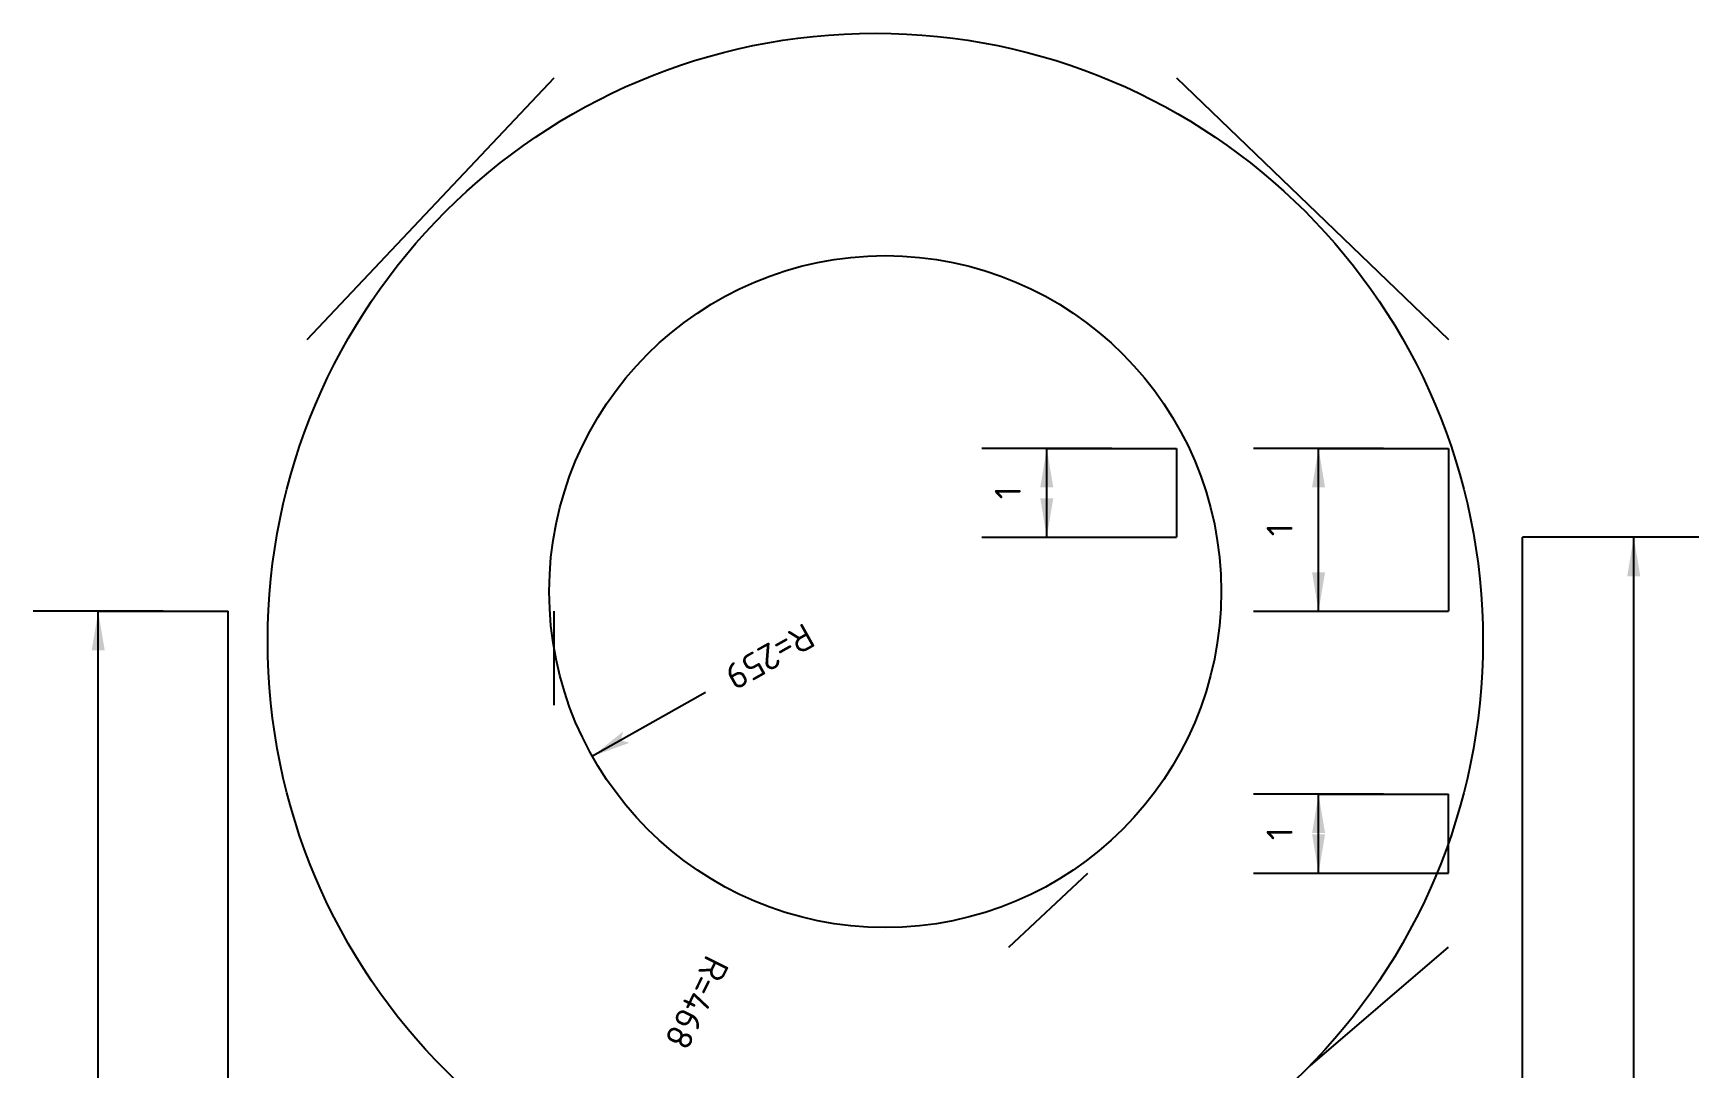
# Model space of a CAD drawing. Extents: x -1.5 to 11.3, y -1.3 to 14.8.
# Drawn here: x -1.5 to 11.32, y 6.8 to 14.76 of the extents above; entities that cross this region are included whole.
import ezdxf
from ezdxf.enums import TextEntityAlignment as Align

# ---------------------------------------------------------------- set-up
doc = ezdxf.new("R2010")
doc.units = 0
doc.layers.add('DIMENSIONS', color=1, linetype='CONTINUOUS')
doc.styles.add('ISOCPEUR', font='isocpeur.ttf')

# ---------------------------------------------------------------- blocks, each defined once
blk = doc.blocks.new('DIMTICK_ARROW')
at = {"color": 5}
blk.add_line((0, 0.5), (0, -0.5), dxfattribs=at)
at = {"color": 7}
blk.add_solid([(0, 0), (0.3, 0.05), (0.3, -0.05)], dxfattribs=at)
blk = doc.blocks.new('DIMTICK_RADIUS')
at = {"color": 7}
blk.add_solid([(0, 0), (0.3, 0.05), (0.3, -0.05), (0.25, 0)], dxfattribs=at)

msp = doc.modelspace()

# ---------------------------------------------------------------- linework, layer by layer
at = {"color": 3}
for p, q in [((0.609, 12.402), (2.511, 14.418)), ((7.304, 14.418), (9.397, 12.402)), ((7.304, 11.565), (7.304, 10.88)), ((7.304, 11.565), (7.304, 10.88)), ((9.397, 11.565), (9.397, 10.31)), ((9.397, 11.565), (9.397, 10.31)), ((9.967, 1.103), (9.967, 10.88)), ((9.967, 1.103), (9.967, 10.88)), ((0, 0), (0, 10.31)), ((0, 0), (0, 10.31)), ((2.511, 9.587), (2.511, 10.31)), ((2.511, 9.587), (2.511, 10.31)), ((9.397, 8.293), (9.397, 8.902)), ((9.397, 8.293), (9.397, 8.902)), ((6.011, 7.723), (6.62, 8.293)), ((8.332, 6.81), (9.397, 7.723))]:
    msp.add_line(p, q, dxfattribs=at)
for centre, radius in [((4.984, 10.082), 4.679), ((5.06, 10.462), 2.587)]:
    msp.add_circle(centre, radius, dxfattribs=at)
at = {"layer": 'DIMENSIONS', "color": 7}
for p, q in [((6.304, 10.88), (6.304, 11.565)), ((6.304, 10.88), (6.304, 11.565)), ((6.304, 10.88), (6.304, 11.565)), ((6.304, 10.88), (6.304, 11.565)), ((6.304, 10.88), (6.304, 11.565)), ((6.304, 10.88), (6.304, 11.565)), ((6.304, 10.88), (6.304, 11.565)), ((6.304, 10.88), (6.304, 11.565)), ((6.304, 10.88), (6.304, 11.565)), ((6.304, 10.88), (6.304, 11.565)), ((6.304, 10.88), (6.304, 11.565)), ((6.304, 10.88), (6.304, 11.565)), ((6.304, 10.88), (6.304, 11.565)), ((6.304, 10.88), (6.304, 11.565)), ((6.304, 10.88), (6.304, 11.565)), ((6.304, 10.88), (6.304, 11.565)), ((6.304, 10.88), (6.304, 11.565)), ((6.304, 10.88), (6.304, 11.565)), ((6.304, 10.88), (6.304, 11.565)), ((6.304, 10.88), (6.304, 11.565)), ((6.304, 10.88), (6.304, 11.565)), ((6.304, 10.88), (6.304, 11.565)), ((6.304, 10.88), (6.304, 11.565)), ((6.304, 10.88), (6.304, 11.565)), ((6.304, 10.88), (6.304, 11.565)), ((6.304, 10.88), (6.304, 11.565)), ((8.397, 10.31), (8.397, 11.565)), ((8.397, 10.31), (8.397, 11.565)), ((8.397, 10.31), (8.397, 11.565)), ((8.397, 10.31), (8.397, 11.565)), ((8.397, 10.31), (8.397, 11.565)), ((8.397, 10.31), (8.397, 11.565)), ((8.397, 10.31), (8.397, 11.565)), ((8.397, 10.31), (8.397, 11.565)), ((8.397, 10.31), (8.397, 11.565)), ((8.397, 10.31), (8.397, 11.565)), ((8.397, 10.31), (8.397, 11.565)), ((8.397, 10.31), (8.397, 11.565)), ((8.397, 10.31), (8.397, 11.565)), ((8.397, 10.31), (8.397, 11.565)), ((8.397, 10.31), (8.397, 11.565)), ((8.397, 10.31), (8.397, 11.565)), ((8.397, 10.31), (8.397, 11.565)), ((8.397, 10.31), (8.397, 11.565)), ((8.397, 10.31), (8.397, 11.565)), ((8.397, 10.31), (8.397, 11.565)), ((8.397, 10.31), (8.397, 11.565)), ((8.397, 10.31), (8.397, 11.565)), ((8.397, 10.31), (8.397, 11.565)), ((10.824, 1.103), (10.824, 10.88)), ((10.824, 1.103), (10.824, 10.88)), ((10.824, 1.103), (10.824, 10.88)), ((10.824, 1.103), (10.824, 10.88)), ((10.824, 1.103), (10.824, 10.88)), ((10.824, 1.103), (10.824, 10.88)), ((10.824, 1.103), (10.824, 10.88)), ((10.824, 1.103), (10.824, 10.88)), ((10.824, 1.103), (10.824, 10.88)), ((10.824, 1.103), (10.824, 10.88)), ((10.824, 1.103), (10.824, 10.88)), ((10.824, 1.103), (10.824, 10.88)), ((10.824, 1.103), (10.824, 10.88)), ((10.824, 1.103), (10.824, 10.88)), ((10.824, 1.103), (10.824, 10.88)), ((10.824, 1.103), (10.824, 10.88)), ((10.824, 1.103), (10.824, 10.88)), ((10.824, 1.103), (10.824, 10.88)), ((10.824, 1.103), (10.824, 10.88)), ((10.824, 1.103), (10.824, 10.88)), ((-1, 0), (-1, 10.31)), ((-1, 0), (-1, 10.31)), ((-1, 0), (-1, 10.31)), ((-1, 0), (-1, 10.31)), ((-1, 0), (-1, 10.31)), ((-1, 0), (-1, 10.31)), ((-1, 0), (-1, 10.31)), ((-1, 0), (-1, 10.31)), ((-1, 0), (-1, 10.31)), ((-1, 0), (-1, 10.31)), ((-1, 0), (-1, 10.31)), ((-1, 0), (-1, 10.31)), ((-1, 0), (-1, 10.31)), ((-1, 0), (-1, 10.31)), ((-1, 0), (-1, 10.31)), ((-1, 0), (-1, 10.31)), ((-1, 0), (-1, 10.31)), ((-1, 0), (-1, 10.31)), ((-1, 0), (-1, 10.31)), ((3.677, 9.684), (2.805, 9.194)), ((8.397, 8.293), (8.397, 8.902)), ((8.397, 8.293), (8.397, 8.902)), ((8.397, 8.293), (8.397, 8.902)), ((8.397, 8.293), (8.397, 8.902)), ((8.397, 8.293), (8.397, 8.902)), ((8.397, 8.293), (8.397, 8.902)), ((8.397, 8.293), (8.397, 8.902)), ((8.397, 8.293), (8.397, 8.902)), ((8.397, 8.293), (8.397, 8.902)), ((8.397, 8.293), (8.397, 8.902)), ((8.397, 8.293), (8.397, 8.902)), ((8.397, 8.293), (8.397, 8.902)), ((8.397, 8.293), (8.397, 8.902)), ((8.397, 8.293), (8.397, 8.902)), ((8.397, 8.293), (8.397, 8.902)), ((8.397, 8.293), (8.397, 8.902)), ((8.397, 8.293), (8.397, 8.902)), ((8.397, 8.293), (8.397, 8.902)), ((8.397, 8.293), (8.397, 8.902)), ((8.397, 8.293), (8.397, 8.902)), ((8.397, 8.293), (8.397, 8.902)), ((8.397, 8.293), (8.397, 8.902)), ((8.397, 8.293), (8.397, 8.902)), ((8.397, 8.293), (8.397, 8.902)), ((8.397, 8.293), (8.397, 8.902)), ((8.397, 8.293), (8.397, 8.902)), ((8.397, 8.293), (8.397, 8.902))]:
    msp.add_line(p, q, dxfattribs=at)
at = {"layer": 'DIMENSIONS', "color": 5}
for p, q in [((6.304, 11.565), (7.304, 11.565)), ((6.304, 11.565), (7.304, 11.565)), ((6.304, 11.565), (7.304, 11.565)), ((6.304, 11.565), (7.304, 11.565)), ((6.304, 11.565), (7.304, 11.565)), ((6.304, 11.565), (7.304, 11.565)), ((6.304, 11.565), (7.304, 11.565)), ((6.304, 11.565), (7.304, 11.565)), ((6.304, 11.565), (7.304, 11.565)), ((6.304, 11.565), (7.304, 11.565)), ((6.304, 11.565), (7.304, 11.565)), ((6.304, 11.565), (7.304, 11.565)), ((6.304, 11.565), (7.304, 11.565)), ((6.304, 11.565), (7.304, 11.565)), ((6.304, 11.565), (7.304, 11.565)), ((6.304, 11.565), (7.304, 11.565)), ((6.304, 11.565), (7.304, 11.565)), ((6.304, 11.565), (7.304, 11.565)), ((6.304, 11.565), (7.304, 11.565)), ((6.304, 11.565), (7.304, 11.565)), ((6.304, 11.565), (7.304, 11.565)), ((6.304, 11.565), (7.304, 11.565)), ((6.304, 11.565), (7.304, 11.565)), ((6.304, 11.565), (7.304, 11.565)), ((6.304, 11.565), (7.304, 11.565)), ((6.304, 11.565), (7.304, 11.565)), ((8.397, 11.565), (9.397, 11.565)), ((8.397, 11.565), (9.397, 11.565)), ((8.397, 11.565), (9.397, 11.565)), ((8.397, 11.565), (9.397, 11.565)), ((8.397, 11.565), (9.397, 11.565)), ((8.397, 11.565), (9.397, 11.565)), ((8.397, 11.565), (9.397, 11.565)), ((8.397, 11.565), (9.397, 11.565)), ((8.397, 11.565), (9.397, 11.565)), ((8.397, 11.565), (9.397, 11.565)), ((8.397, 11.565), (9.397, 11.565)), ((8.397, 11.565), (9.397, 11.565)), ((8.397, 11.565), (9.397, 11.565)), ((8.397, 11.565), (9.397, 11.565)), ((8.397, 11.565), (9.397, 11.565)), ((8.397, 11.565), (9.397, 11.565)), ((8.397, 11.565), (9.397, 11.565)), ((8.397, 11.565), (9.397, 11.565)), ((8.397, 11.565), (9.397, 11.565)), ((8.397, 11.565), (9.397, 11.565)), ((8.397, 11.565), (9.397, 11.565)), ((8.397, 11.565), (9.397, 11.565)), ((8.397, 11.565), (9.397, 11.565)), ((6.304, 10.88), (7.304, 10.88)), ((6.304, 10.88), (7.304, 10.88)), ((6.304, 10.88), (7.304, 10.88)), ((6.304, 10.88), (7.304, 10.88)), ((6.304, 10.88), (7.304, 10.88)), ((6.304, 10.88), (7.304, 10.88)), ((6.304, 10.88), (7.304, 10.88)), ((6.304, 10.88), (7.304, 10.88)), ((6.304, 10.88), (7.304, 10.88)), ((6.304, 10.88), (7.304, 10.88)), ((6.304, 10.88), (7.304, 10.88)), ((6.304, 10.88), (7.304, 10.88)), ((6.304, 10.88), (7.304, 10.88)), ((6.304, 10.88), (7.304, 10.88)), ((6.304, 10.88), (7.304, 10.88)), ((6.304, 10.88), (7.304, 10.88)), ((6.304, 10.88), (7.304, 10.88)), ((6.304, 10.88), (7.304, 10.88)), ((6.304, 10.88), (7.304, 10.88)), ((6.304, 10.88), (7.304, 10.88)), ((6.304, 10.88), (7.304, 10.88)), ((6.304, 10.88), (7.304, 10.88)), ((6.304, 10.88), (7.304, 10.88)), ((6.304, 10.88), (7.304, 10.88)), ((6.304, 10.88), (7.304, 10.88)), ((6.304, 10.88), (7.304, 10.88)), ((10.824, 10.88), (9.967, 10.88)), ((10.824, 10.88), (9.967, 10.88)), ((10.824, 10.88), (9.967, 10.88)), ((10.824, 10.88), (9.967, 10.88)), ((10.824, 10.88), (9.967, 10.88)), ((10.824, 10.88), (9.967, 10.88)), ((10.824, 10.88), (9.967, 10.88)), ((10.824, 10.88), (9.967, 10.88)), ((10.824, 10.88), (9.967, 10.88)), ((10.824, 10.88), (9.967, 10.88)), ((10.824, 10.88), (9.967, 10.88)), ((10.824, 10.88), (9.967, 10.88)), ((10.824, 10.88), (9.967, 10.88)), ((10.824, 10.88), (9.967, 10.88)), ((10.824, 10.88), (9.967, 10.88)), ((10.824, 10.88), (9.967, 10.88)), ((10.824, 10.88), (9.967, 10.88)), ((10.824, 10.88), (9.967, 10.88)), ((10.824, 10.88), (9.967, 10.88)), ((10.824, 10.88), (9.967, 10.88)), ((-1, 10.31), (0, 10.31)), ((-1, 10.31), (0, 10.31)), ((-1, 10.31), (0, 10.31)), ((-1, 10.31), (0, 10.31)), ((-1, 10.31), (0, 10.31)), ((-1, 10.31), (0, 10.31)), ((-1, 10.31), (0, 10.31)), ((-1, 10.31), (0, 10.31)), ((-1, 10.31), (0, 10.31)), ((-1, 10.31), (0, 10.31)), ((-1, 10.31), (0, 10.31)), ((-1, 10.31), (0, 10.31)), ((-1, 10.31), (0, 10.31)), ((-1, 10.31), (0, 10.31)), ((-1, 10.31), (0, 10.31)), ((-1, 10.31), (0, 10.31)), ((-1, 10.31), (0, 10.31)), ((-1, 10.31), (0, 10.31)), ((-1, 10.31), (0, 10.31)), ((8.397, 10.31), (9.397, 10.31)), ((8.397, 10.31), (9.397, 10.31)), ((8.397, 10.31), (9.397, 10.31)), ((8.397, 10.31), (9.397, 10.31)), ((8.397, 10.31), (9.397, 10.31)), ((8.397, 10.31), (9.397, 10.31)), ((8.397, 10.31), (9.397, 10.31)), ((8.397, 10.31), (9.397, 10.31)), ((8.397, 10.31), (9.397, 10.31)), ((8.397, 10.31), (9.397, 10.31)), ((8.397, 10.31), (9.397, 10.31)), ((8.397, 10.31), (9.397, 10.31)), ((8.397, 10.31), (9.397, 10.31)), ((8.397, 10.31), (9.397, 10.31)), ((8.397, 10.31), (9.397, 10.31)), ((8.397, 10.31), (9.397, 10.31)), ((8.397, 10.31), (9.397, 10.31)), ((8.397, 10.31), (9.397, 10.31)), ((8.397, 10.31), (9.397, 10.31)), ((8.397, 10.31), (9.397, 10.31)), ((8.397, 10.31), (9.397, 10.31)), ((8.397, 10.31), (9.397, 10.31)), ((8.397, 10.31), (9.397, 10.31)), ((8.397, 8.902), (9.397, 8.902)), ((8.397, 8.902), (9.397, 8.902)), ((8.397, 8.902), (9.397, 8.902)), ((8.397, 8.902), (9.397, 8.902)), ((8.397, 8.902), (9.397, 8.902)), ((8.397, 8.902), (9.397, 8.902)), ((8.397, 8.902), (9.397, 8.902)), ((8.397, 8.902), (9.397, 8.902)), ((8.397, 8.902), (9.397, 8.902)), ((8.397, 8.902), (9.397, 8.902)), ((8.397, 8.902), (9.397, 8.902)), ((8.397, 8.902), (9.397, 8.902)), ((8.397, 8.902), (9.397, 8.902)), ((8.397, 8.902), (9.397, 8.902)), ((8.397, 8.902), (9.397, 8.902)), ((8.397, 8.902), (9.397, 8.902)), ((8.397, 8.902), (9.397, 8.902)), ((8.397, 8.902), (9.397, 8.902)), ((8.397, 8.902), (9.397, 8.902)), ((8.397, 8.902), (9.397, 8.902)), ((8.397, 8.902), (9.397, 8.902)), ((8.397, 8.902), (9.397, 8.902)), ((8.397, 8.902), (9.397, 8.902)), ((8.397, 8.902), (9.397, 8.902)), ((8.397, 8.902), (9.397, 8.902)), ((8.397, 8.902), (9.397, 8.902)), ((8.397, 8.902), (9.397, 8.902)), ((8.397, 8.293), (9.397, 8.293)), ((8.397, 8.293), (9.397, 8.293)), ((8.397, 8.293), (9.397, 8.293)), ((8.397, 8.293), (9.397, 8.293)), ((8.397, 8.293), (9.397, 8.293)), ((8.397, 8.293), (9.397, 8.293)), ((8.397, 8.293), (9.397, 8.293)), ((8.397, 8.293), (9.397, 8.293)), ((8.397, 8.293), (9.397, 8.293)), ((8.397, 8.293), (9.397, 8.293)), ((8.397, 8.293), (9.397, 8.293)), ((8.397, 8.293), (9.397, 8.293)), ((8.397, 8.293), (9.397, 8.293)), ((8.397, 8.293), (9.397, 8.293)), ((8.397, 8.293), (9.397, 8.293)), ((8.397, 8.293), (9.397, 8.293)), ((8.397, 8.293), (9.397, 8.293)), ((8.397, 8.293), (9.397, 8.293)), ((8.397, 8.293), (9.397, 8.293)), ((8.397, 8.293), (9.397, 8.293)), ((8.397, 8.293), (9.397, 8.293)), ((8.397, 8.293), (9.397, 8.293)), ((8.397, 8.293), (9.397, 8.293)), ((8.397, 8.293), (9.397, 8.293)), ((8.397, 8.293), (9.397, 8.293)), ((8.397, 8.293), (9.397, 8.293)), ((8.397, 8.293), (9.397, 8.293))]:
    msp.add_line(p, q, dxfattribs=at)

# ---------------------------------------------------------------- block references
at = {"layer": 'DIMENSIONS'}
for name, p, rotation in [('DIMTICK_ARROW', (6.304, 11.565), 270), ('DIMTICK_ARROW', (6.304, 11.565), 270), ('DIMTICK_ARROW', (6.304, 11.565), 270), ('DIMTICK_ARROW', (6.304, 11.565), 270), ('DIMTICK_ARROW', (6.304, 11.565), 270), ('DIMTICK_ARROW', (6.304, 11.565), 270), ('DIMTICK_ARROW', (6.304, 11.565), 270), ('DIMTICK_ARROW', (6.304, 11.565), 270), ('DIMTICK_ARROW', (6.304, 11.565), 270), ('DIMTICK_ARROW', (6.304, 11.565), 270), ('DIMTICK_ARROW', (6.304, 11.565), 270), ('DIMTICK_ARROW', (6.304, 11.565), 270), ('DIMTICK_ARROW', (6.304, 11.565), 270), ('DIMTICK_ARROW', (6.304, 11.565), 270), ('DIMTICK_ARROW', (6.304, 11.565), 270), ('DIMTICK_ARROW', (6.304, 11.565), 270), ('DIMTICK_ARROW', (6.304, 11.565), 270), ('DIMTICK_ARROW', (6.304, 11.565), 270), ('DIMTICK_ARROW', (6.304, 11.565), 270), ('DIMTICK_ARROW', (6.304, 11.565), 270), ('DIMTICK_ARROW', (6.304, 11.565), 270), ('DIMTICK_ARROW', (6.304, 11.565), 270), ('DIMTICK_ARROW', (6.304, 11.565), 270), ('DIMTICK_ARROW', (6.304, 11.565), 270), ('DIMTICK_ARROW', (6.304, 11.565), 270), ('DIMTICK_ARROW', (6.304, 11.565), 270), ('DIMTICK_ARROW', (8.397, 11.565), 270), ('DIMTICK_ARROW', (8.397, 11.565), 270), ('DIMTICK_ARROW', (8.397, 11.565), 270), ('DIMTICK_ARROW', (8.397, 11.565), 270), ('DIMTICK_ARROW', (8.397, 11.565), 270), ('DIMTICK_ARROW', (8.397, 11.565), 270), ('DIMTICK_ARROW', (8.397, 11.565), 270), ('DIMTICK_ARROW', (8.397, 11.565), 270), ('DIMTICK_ARROW', (8.397, 11.565), 270), ('DIMTICK_ARROW', (8.397, 11.565), 270), ('DIMTICK_ARROW', (8.397, 11.565), 270), ('DIMTICK_ARROW', (8.397, 11.565), 270), ('DIMTICK_ARROW', (8.397, 11.565), 270), ('DIMTICK_ARROW', (8.397, 11.565), 270), ('DIMTICK_ARROW', (8.397, 11.565), 270), ('DIMTICK_ARROW', (8.397, 11.565), 270), ('DIMTICK_ARROW', (8.397, 11.565), 270), ('DIMTICK_ARROW', (8.397, 11.565), 270), ('DIMTICK_ARROW', (8.397, 11.565), 270), ('DIMTICK_ARROW', (8.397, 11.565), 270), ('DIMTICK_ARROW', (8.397, 11.565), 270), ('DIMTICK_ARROW', (8.397, 11.565), 270), ('DIMTICK_ARROW', (8.397, 11.565), 270), ('DIMTICK_ARROW', (6.304, 10.88), 90), ('DIMTICK_ARROW', (6.304, 10.88), 90), ('DIMTICK_ARROW', (6.304, 10.88), 90), ('DIMTICK_ARROW', (6.304, 10.88), 90), ('DIMTICK_ARROW', (6.304, 10.88), 90), ('DIMTICK_ARROW', (6.304, 10.88), 90), ('DIMTICK_ARROW', (6.304, 10.88), 90), ('DIMTICK_ARROW', (6.304, 10.88), 90), ('DIMTICK_ARROW', (6.304, 10.88), 90), ('DIMTICK_ARROW', (6.304, 10.88), 90), ('DIMTICK_ARROW', (6.304, 10.88), 90), ('DIMTICK_ARROW', (6.304, 10.88), 90), ('DIMTICK_ARROW', (6.304, 10.88), 90), ('DIMTICK_ARROW', (6.304, 10.88), 90), ('DIMTICK_ARROW', (6.304, 10.88), 90), ('DIMTICK_ARROW', (6.304, 10.88), 90), ('DIMTICK_ARROW', (6.304, 10.88), 90), ('DIMTICK_ARROW', (6.304, 10.88), 90), ('DIMTICK_ARROW', (6.304, 10.88), 90), ('DIMTICK_ARROW', (6.304, 10.88), 90), ('DIMTICK_ARROW', (6.304, 10.88), 90), ('DIMTICK_ARROW', (6.304, 10.88), 90), ('DIMTICK_ARROW', (6.304, 10.88), 90), ('DIMTICK_ARROW', (6.304, 10.88), 90), ('DIMTICK_ARROW', (6.304, 10.88), 90), ('DIMTICK_ARROW', (6.304, 10.88), 90), ('DIMTICK_ARROW', (10.824, 10.88), 270), ('DIMTICK_ARROW', (10.824, 10.88), 270), ('DIMTICK_ARROW', (10.824, 10.88), 270), ('DIMTICK_ARROW', (10.824, 10.88), 270), ('DIMTICK_ARROW', (10.824, 10.88), 270), ('DIMTICK_ARROW', (10.824, 10.88), 270), ('DIMTICK_ARROW', (10.824, 10.88), 270), ('DIMTICK_ARROW', (10.824, 10.88), 270), ('DIMTICK_ARROW', (10.824, 10.88), 270), ('DIMTICK_ARROW', (10.824, 10.88), 270), ('DIMTICK_ARROW', (10.824, 10.88), 270), ('DIMTICK_ARROW', (10.824, 10.88), 270), ('DIMTICK_ARROW', (10.824, 10.88), 270), ('DIMTICK_ARROW', (10.824, 10.88), 270), ('DIMTICK_ARROW', (10.824, 10.88), 270), ('DIMTICK_ARROW', (10.824, 10.88), 270), ('DIMTICK_ARROW', (10.824, 10.88), 270), ('DIMTICK_ARROW', (10.824, 10.88), 270), ('DIMTICK_ARROW', (10.824, 10.88), 270), ('DIMTICK_ARROW', (10.824, 10.88), 270), ('DIMTICK_ARROW', (8.397, 10.31), 90), ('DIMTICK_ARROW', (8.397, 10.31), 90), ('DIMTICK_ARROW', (8.397, 10.31), 90), ('DIMTICK_ARROW', (8.397, 10.31), 90), ('DIMTICK_ARROW', (8.397, 10.31), 90), ('DIMTICK_ARROW', (8.397, 10.31), 90), ('DIMTICK_ARROW', (8.397, 10.31), 90), ('DIMTICK_ARROW', (8.397, 10.31), 90), ('DIMTICK_ARROW', (8.397, 10.31), 90), ('DIMTICK_ARROW', (8.397, 10.31), 90), ('DIMTICK_ARROW', (8.397, 10.31), 90), ('DIMTICK_ARROW', (8.397, 10.31), 90), ('DIMTICK_ARROW', (8.397, 10.31), 90), ('DIMTICK_ARROW', (8.397, 10.31), 90), ('DIMTICK_ARROW', (8.397, 10.31), 90), ('DIMTICK_ARROW', (8.397, 10.31), 90), ('DIMTICK_ARROW', (8.397, 10.31), 90), ('DIMTICK_ARROW', (8.397, 10.31), 90), ('DIMTICK_ARROW', (8.397, 10.31), 90), ('DIMTICK_ARROW', (8.397, 10.31), 90), ('DIMTICK_ARROW', (8.397, 10.31), 90), ('DIMTICK_ARROW', (8.397, 10.31), 90), ('DIMTICK_ARROW', (8.397, 10.31), 90), ('DIMTICK_ARROW', (-1, 10.31), 270), ('DIMTICK_ARROW', (-1, 10.31), 270), ('DIMTICK_ARROW', (-1, 10.31), 270), ('DIMTICK_ARROW', (-1, 10.31), 270), ('DIMTICK_ARROW', (-1, 10.31), 270), ('DIMTICK_ARROW', (-1, 10.31), 270), ('DIMTICK_ARROW', (-1, 10.31), 270), ('DIMTICK_ARROW', (-1, 10.31), 270), ('DIMTICK_ARROW', (-1, 10.31), 270), ('DIMTICK_ARROW', (-1, 10.31), 270), ('DIMTICK_ARROW', (-1, 10.31), 270), ('DIMTICK_ARROW', (-1, 10.31), 270), ('DIMTICK_ARROW', (-1, 10.31), 270), ('DIMTICK_ARROW', (-1, 10.31), 270), ('DIMTICK_ARROW', (-1, 10.31), 270), ('DIMTICK_ARROW', (-1, 10.31), 270), ('DIMTICK_ARROW', (-1, 10.31), 270), ('DIMTICK_ARROW', (-1, 10.31), 270), ('DIMTICK_ARROW', (-1, 10.31), 270), ('DIMTICK_RADIUS', (2.805, 9.194), 29.357726045054285), ('DIMTICK_ARROW', (8.397, 8.902), 270), ('DIMTICK_ARROW', (8.397, 8.902), 270), ('DIMTICK_ARROW', (8.397, 8.902), 270), ('DIMTICK_ARROW', (8.397, 8.902), 270), ('DIMTICK_ARROW', (8.397, 8.902), 270), ('DIMTICK_ARROW', (8.397, 8.902), 270), ('DIMTICK_ARROW', (8.397, 8.902), 270), ('DIMTICK_ARROW', (8.397, 8.902), 270), ('DIMTICK_ARROW', (8.397, 8.902), 270), ('DIMTICK_ARROW', (8.397, 8.902), 270), ('DIMTICK_ARROW', (8.397, 8.902), 270), ('DIMTICK_ARROW', (8.397, 8.902), 270), ('DIMTICK_ARROW', (8.397, 8.902), 270), ('DIMTICK_ARROW', (8.397, 8.902), 270), ('DIMTICK_ARROW', (8.397, 8.902), 270), ('DIMTICK_ARROW', (8.397, 8.902), 270), ('DIMTICK_ARROW', (8.397, 8.902), 270), ('DIMTICK_ARROW', (8.397, 8.902), 270), ('DIMTICK_ARROW', (8.397, 8.902), 270), ('DIMTICK_ARROW', (8.397, 8.902), 270), ('DIMTICK_ARROW', (8.397, 8.902), 270), ('DIMTICK_ARROW', (8.397, 8.902), 270), ('DIMTICK_ARROW', (8.397, 8.902), 270), ('DIMTICK_ARROW', (8.397, 8.902), 270), ('DIMTICK_ARROW', (8.397, 8.902), 270), ('DIMTICK_ARROW', (8.397, 8.902), 270), ('DIMTICK_ARROW', (8.397, 8.902), 270), ('DIMTICK_ARROW', (8.397, 8.293), 90), ('DIMTICK_ARROW', (8.397, 8.293), 90), ('DIMTICK_ARROW', (8.397, 8.293), 90), ('DIMTICK_ARROW', (8.397, 8.293), 90), ('DIMTICK_ARROW', (8.397, 8.293), 90), ('DIMTICK_ARROW', (8.397, 8.293), 90), ('DIMTICK_ARROW', (8.397, 8.293), 90), ('DIMTICK_ARROW', (8.397, 8.293), 90), ('DIMTICK_ARROW', (8.397, 8.293), 90), ('DIMTICK_ARROW', (8.397, 8.293), 90), ('DIMTICK_ARROW', (8.397, 8.293), 90), ('DIMTICK_ARROW', (8.397, 8.293), 90), ('DIMTICK_ARROW', (8.397, 8.293), 90), ('DIMTICK_ARROW', (8.397, 8.293), 90), ('DIMTICK_ARROW', (8.397, 8.293), 90), ('DIMTICK_ARROW', (8.397, 8.293), 90), ('DIMTICK_ARROW', (8.397, 8.293), 90), ('DIMTICK_ARROW', (8.397, 8.293), 90), ('DIMTICK_ARROW', (8.397, 8.293), 90), ('DIMTICK_ARROW', (8.397, 8.293), 90), ('DIMTICK_ARROW', (8.397, 8.293), 90), ('DIMTICK_ARROW', (8.397, 8.293), 90), ('DIMTICK_ARROW', (8.397, 8.293), 90), ('DIMTICK_ARROW', (8.397, 8.293), 90), ('DIMTICK_ARROW', (8.397, 8.293), 90), ('DIMTICK_ARROW', (8.397, 8.293), 90), ('DIMTICK_ARROW', (8.397, 8.293), 90)]:
    msp.add_blockref(name, p, dxfattribs=dict(at, rotation=rotation))

# ---------------------------------------------------------------- texts
at = {"layer": 'DIMENSIONS', "color": 7, "style": 'ISOCPEUR'}
for p in [(6.004, 11.223), (6.004, 11.223), (6.004, 11.223), (6.004, 11.223), (6.004, 11.223), (6.004, 11.223), (6.004, 11.223), (6.004, 11.223), (6.004, 11.223), (6.004, 11.223), (6.004, 11.223), (6.004, 11.223), (6.004, 11.223), (6.004, 11.223), (6.004, 11.223), (6.004, 11.223), (6.004, 11.223), (6.004, 11.223), (6.004, 11.223), (6.004, 11.223), (6.004, 11.223), (6.004, 11.223), (6.004, 11.223), (6.004, 11.223), (6.004, 11.223), (6.004, 11.223), (8.097, 10.938), (8.097, 10.938), (8.097, 10.938), (8.097, 10.938), (8.097, 10.938), (8.097, 10.938), (8.097, 10.938), (8.097, 10.938), (8.097, 10.938), (8.097, 10.938), (8.097, 10.938), (8.097, 10.938), (8.097, 10.938), (8.097, 10.938), (8.097, 10.938), (8.097, 10.938), (8.097, 10.938), (8.097, 10.938), (8.097, 10.938), (8.097, 10.938), (8.097, 10.938), (8.097, 10.938), (8.097, 10.938), (8.097, 8.598), (8.097, 8.598), (8.097, 8.598), (8.097, 8.598), (8.097, 8.598), (8.097, 8.598), (8.097, 8.598), (8.097, 8.598), (8.097, 8.598), (8.097, 8.598), (8.097, 8.598), (8.097, 8.598), (8.097, 8.598), (8.097, 8.598), (8.097, 8.598), (8.097, 8.598), (8.097, 8.598), (8.097, 8.598), (8.097, 8.598), (8.097, 8.598), (8.097, 8.598), (8.097, 8.598), (8.097, 8.598), (8.097, 8.598), (8.097, 8.598), (8.097, 8.598), (8.097, 8.598)]:
    msp.add_text('1', height=0.2, rotation=90, dxfattribs=at).set_placement(p, align=Align.MIDDLE_CENTER)
for s, rotation, p in [('R=259', -150.6423, (3.851, 9.782)), ('R=468', -116.2648, (3.444, 6.961)), ('R=468', -116.2648, (3.444, 6.961))]:
    msp.add_text(s, height=0.2, rotation=rotation, dxfattribs=at).set_placement(p, align=Align.MIDDLE_RIGHT)

doc.saveas('drawing.dxf')
